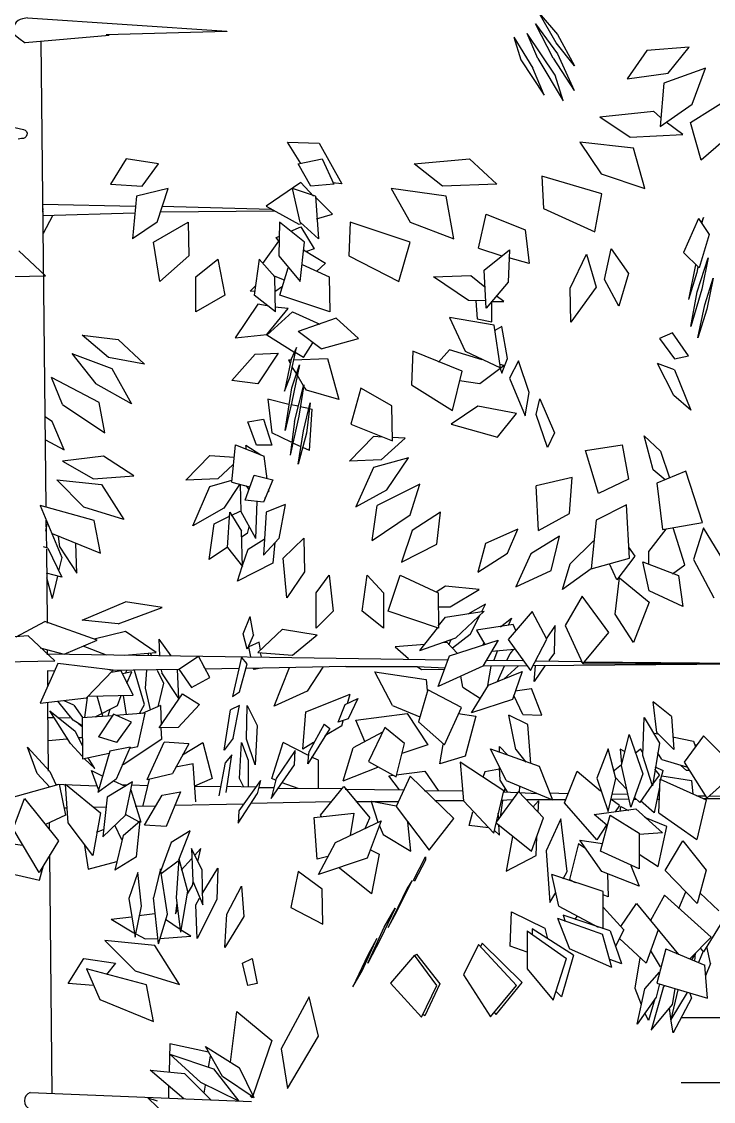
# Model space of a CAD drawing. Header units: inches. Extents: x -1482 to -895, y -39 to 122.
# Drawn here: x -1405.569 to -1404.717, y 70.381 to 71.71 of the extents above; entities that cross this region are included whole.
import ezdxf

# ---------------------------------------------------------------- set-up
doc = ezdxf.new("R2010")
doc.units = ezdxf.units.IN
doc.header["$MEASUREMENT"] = 0
doc.layers.add('A-Elevation 1', color=132, linetype='Continuous')

# ---------------------------------------------------------------- blocks, each defined once
blk = doc.blocks.new('ET3')
at = {"layer": 'A-Elevation 1', "color": 92}
for p, q in [((1.251, 9.223), (1.2093, 9.296)), ((1.2093, 9.296), (1.2541, 9.2438)), ((1.2433, 9.1859), (1.2, 9.2693)), ((1.2, 9.2693), (1.2541, 9.1963)), ((1.1475, 9.2369), (1.1938, 9.1616)), ((1.1475, 9.2369), (1.1645, 9.1813)), ((1.2479, 9.1442), (1.1799, 9.2462)), ((1.2062, 9.1847), (1.1799, 9.2462)), ((1.2541, 9.2438), (1.2958, 9.1674)), ((1.2958, 9.1674), (1.251, 9.223)), ((1.5755, 9.2126), (1.4719, 9.2044)), ((1.5245, 9.1488), (1.5755, 9.2126)), ((1.1645, 9.1813), (1.2216, 9.0955)), ((1.2062, 9.1847), (1.268, 9.0816)), ((1.2433, 9.1859), (1.2943, 9.1071)), ((1.2541, 9.1963), (1.2943, 9.1071)), ((1.4719, 9.2044), (1.4241, 9.1349)), ((1.2216, 9.0955), (1.1938, 9.1616)), ((1.6156, 9.1616), (1.5137, 9.1245)), ((1.5832, 9.0735), (1.6156, 9.1616)), ((1.268, 9.0816), (1.2479, 9.1442)), ((1.4241, 9.1349), (1.5245, 9.1488)), ((1.5137, 9.1245), (1.5044, 9.019)), ((1.5786, 9.0283), (1.6883, 9.0967)), ((1.3576, 9.0422), (1.4889, 9.0561)), ((1.5059, 9.0411), (1.4889, 9.0561)), ((1.5044, 9.019), (1.5832, 9.0735)), ((1.3576, 9.0422), (1.4318, 8.9924)), ((1.56, 8.9993), (1.5198, 9.0295)), ((1.6048, 8.9368), (1.5786, 9.0283)), ((1.4318, 8.9924), (1.56, 8.9993)), ((1.696, 9.0156), (1.6048, 8.9368)), ((0.5943, 8.9808), (0.6716, 8.9785)), ((0.6268, 8.9287), (0.5943, 8.9808)), ((0.6716, 8.9785), (0.7272, 8.8788)), ((1.3082, 8.9808), (1.3607, 8.9032)), ((1.4395, 8.9657), (1.3082, 8.9808)), ((1.4673, 8.8672), (1.4395, 8.9657)), ((0.2003, 8.9402), (0.1617, 8.8777)), ((0.2791, 8.9275), (0.2003, 8.9402)), ((0.239, 8.873), (0.2791, 8.9275)), ((0.6206, 8.9275), (0.6793, 8.9402)), ((0.6515, 8.873), (0.6206, 8.9275)), ((0.6793, 8.9402), (0.7071, 8.8777)), ((0.9034, 8.9275), (1.0393, 8.9402)), ((0.9729, 8.873), (0.9034, 8.9275)), ((1.0393, 8.9402), (1.1058, 8.8777)), ((1.2155, 8.8974), (1.2201, 8.8186)), ((1.3622, 8.8545), (1.2155, 8.8974)), ((1.3607, 8.9032), (1.4673, 8.8672)), ((0.1617, 8.8777), (0.239, 8.873)), ((0.3023, 8.8672), (0.2251, 8.8487)), ((0.2761, 8.785), (0.3023, 8.8672)), ((0.6268, 8.8823), (0.5418, 8.8244)), ((0.6252, 8.785), (0.6067, 8.8672)), ((0.6623, 8.8487), (0.6067, 8.8672)), ((0.6577, 8.8487), (0.6268, 8.8823)), ((0.7071, 8.8777), (0.6515, 8.873)), ((0.7272, 8.8788), (0.704, 8.8811)), ((0.8477, 8.8672), (0.8941, 8.785)), ((0.9822, 8.8487), (0.8477, 8.8672)), ((1.1058, 8.8777), (0.9729, 8.873)), ((0.2251, 8.8487), (0.2158, 8.7444)), ((0.6623, 8.8487), (0.6701, 8.7444)), ((0.704, 8.8047), (0.6623, 8.8464)), ((1.0007, 8.7444), (0.9822, 8.8487)), ((1.3453, 8.7618), (1.3622, 8.8545)), ((0.5418, 8.8244), (0.6222, 8.7803)), ((1.2201, 8.8186), (1.3453, 8.7618)), ((0.2761, 8.785), (0.2158, 8.7444)), ((0.2668, 8.7363), (0.3518, 8.785)), ((0.3518, 8.785), (0.3533, 8.7027)), ((0.5743, 8.785), (0.5727, 8.7027)), ((0.6361, 8.7363), (0.5743, 8.785)), ((0.6701, 8.7444), (0.6252, 8.785)), ((0.6654, 8.7931), (0.704, 8.8047)), ((0.7473, 8.785), (0.7442, 8.7027)), ((0.8941, 8.7363), (0.7473, 8.785)), ((0.8941, 8.785), (1.0007, 8.7444)), ((1.061, 8.7212), (1.0795, 8.8047)), ((1.0795, 8.8047), (1.1753, 8.7664)), ((1.5986, 8.7942), (1.5616, 8.7108)), ((1.5986, 8.7942), (1.6249, 8.7548)), ((1.611, 8.7965), (1.6048, 8.7838)), ((1.6064, 8.7815), (1.611, 8.7965)), ((0.6021, 8.7629), (0.6268, 8.7734)), ((0.6222, 8.7803), (0.6283, 8.7815)), ((0.6268, 8.7734), (0.6592, 8.7201)), ((1.1753, 8.7664), (1.1846, 8.6841)), ((0.2822, 8.6401), (0.2668, 8.7363)), ((0.5341, 8.6841), (0.5727, 8.7386)), ((0.5665, 8.7479), (0.5727, 8.7502)), ((0.5727, 8.7386), (0.5665, 8.7479)), ((0.6252, 8.6401), (0.6361, 8.7363)), ((0.8663, 8.6401), (0.8941, 8.7363)), ((1.6249, 8.7548), (1.6002, 8.6737)), ((0.633, 8.7177), (0.687, 8.6853)), ((0.6592, 8.7201), (0.6407, 8.7131)), ((1.061, 8.7212), (1.1181, 8.7027)), ((1.0749, 8.6679), (1.1367, 8.7177)), ((1.1367, 8.7177), (1.1336, 8.6389)), ((1.285, 8.6239), (1.3252, 8.7073)), ((1.3252, 8.7073), (1.3483, 8.6262)), ((1.3684, 8.6447), (1.3854, 8.7201)), ((1.3854, 8.7201), (1.4271, 8.6598)), ((1.5616, 8.7108), (1.6002, 8.6737)), ((0.3533, 8.7027), (0.2822, 8.6401)), ((0.3703, 8.6517), (0.4244, 8.6946)), ((0.4244, 8.6946), (0.4414, 8.6065)), ((0.5248, 8.6946), (0.5125, 8.6065)), ((0.5634, 8.6517), (0.5248, 8.6946)), ((0.5727, 8.7027), (0.6252, 8.6401)), ((0.6299, 8.6818), (0.6963, 8.6517)), ((0.687, 8.6853), (0.6654, 8.6644)), ((0.7442, 8.7027), (0.8663, 8.6401)), ((1.1846, 8.6841), (1.1351, 8.698)), ((1.5909, 8.6807), (1.5739, 8.5961)), ((1.5956, 8.6146), (1.6218, 8.698)), ((1.6218, 8.698), (1.6064, 8.6216)), ((0.5866, 8.6436), (0.5604, 8.654)), ((0.5758, 8.6065), (0.5959, 8.6737)), ((0.9513, 8.6517), (1.0424, 8.6552)), ((1.0424, 8.6552), (1.0764, 8.6274)), ((1.0795, 8.5752), (1.0749, 8.6679)), ((1.4271, 8.6598), (1.404, 8.5798)), ((1.594, 8.6621), (1.5739, 8.5961)), ((1.5971, 8.676), (1.594, 8.6621)), ((0.3703, 8.5659), (0.3703, 8.6517)), ((0.5032, 8.6169), (0.5155, 8.6285)), ((0.565, 8.5659), (0.5634, 8.6517)), ((0.5634, 8.6158), (0.582, 8.6285)), ((0.6963, 8.6517), (0.6979, 8.5659)), ((1.0362, 8.5938), (0.9513, 8.6517)), ((1.1336, 8.6389), (1.0795, 8.5752)), ((1.404, 8.5798), (1.3684, 8.6447)), ((1.6141, 8.5833), (1.6342, 8.6482)), ((1.6342, 8.6482), (1.6187, 8.5729)), ((0.4414, 8.6065), (0.3703, 8.5659)), ((0.5125, 8.6158), (0.5032, 8.6169)), ((0.565, 8.5659), (0.5125, 8.6065)), ((0.6979, 8.5659), (0.5758, 8.6065)), ((1.1228, 8.5914), (1.1042, 8.6053)), ((1.2865, 8.5404), (1.285, 8.6239)), ((1.3483, 8.6262), (1.2865, 8.5404)), ((1.6064, 8.6216), (1.5801, 8.53)), ((1.5801, 8.53), (1.5956, 8.6146)), ((0.5217, 8.5845), (0.4661, 8.5022)), ((0.5449, 8.581), (0.5217, 8.5845)), ((0.5434, 8.5103), (0.5959, 8.5741)), ((0.5959, 8.5741), (0.5634, 8.5775)), ((1.078, 8.5926), (1.0362, 8.5938)), ((1.0548, 8.5926), (1.0579, 8.5486)), ((1.0919, 8.5914), (1.1228, 8.5914)), ((1.0934, 8.5416), (1.0934, 8.5914)), ((1.5971, 8.5022), (1.6141, 8.5833)), ((0.5434, 8.5092), (0.6067, 8.5659)), ((0.6067, 8.5659), (0.6731, 8.5358)), ((0.7133, 8.5509), (0.6206, 8.5184)), ((0.7674, 8.501), (0.7133, 8.5509)), ((0.9899, 8.552), (1.0285, 8.4698)), ((1.0996, 8.5335), (0.9899, 8.552)), ((1.0579, 8.5486), (1.0934, 8.5416)), ((1.6187, 8.5729), (1.5971, 8.5022)), ((1.115, 8.4292), (1.0996, 8.5335)), ((1.1181, 8.53), (1.1011, 8.5207)), ((1.132, 8.4524), (1.1181, 8.53)), ((0.1571, 8.4547), (0.0922, 8.5092)), ((0.0922, 8.5092), (0.1803, 8.4987)), ((0.1803, 8.4987), (0.2452, 8.4385)), ((0.4661, 8.5022), (0.5434, 8.5103)), ((0.6098, 8.4674), (0.5434, 8.5092)), ((0.6762, 8.4756), (0.6206, 8.5184)), ((0.6762, 8.4756), (0.7674, 8.501)), ((1.5353, 8.515), (1.5029, 8.501)), ((1.5029, 8.501), (1.5399, 8.4512)), ((1.5739, 8.4582), (1.5353, 8.515)), ((0.6005, 8.4072), (0.616, 8.479)), ((0.616, 8.479), (0.6036, 8.4501)), ((0.633, 8.4547), (0.6561, 8.4906)), ((0.9003, 8.4698), (0.8972, 8.3875)), ((1.0208, 8.4211), (0.9003, 8.4698)), ((0.9636, 8.4431), (0.9899, 8.4732)), ((1.0702, 8.4489), (0.9899, 8.4732)), ((1.0285, 8.4698), (1.115, 8.4292)), ((0.0675, 8.464), (0.1262, 8.3898)), ((0.0675, 8.464), (0.1648, 8.428)), ((0.2452, 8.4385), (0.1571, 8.4547)), ((0.4584, 8.3979), (0.5155, 8.4628)), ((0.5155, 8.4628), (0.5712, 8.4651)), ((0.5712, 8.4651), (0.5217, 8.3898)), ((0.6036, 8.4501), (0.5866, 8.3724)), ((0.5974, 8.4489), (0.6021, 8.4489)), ((0.6005, 8.4408), (0.5974, 8.4489)), ((0.6082, 8.4489), (0.6917, 8.4524)), ((0.633, 8.4547), (0.6129, 8.4663)), ((0.6917, 8.4524), (0.7195, 8.3516)), ((1.1181, 8.4165), (1.132, 8.4524)), ((1.1583, 8.4466), (1.1367, 8.4037)), ((1.1846, 8.3689), (1.1583, 8.4466)), ((1.5399, 8.4512), (1.5739, 8.4582)), ((0.1648, 8.428), (0.2127, 8.3411)), ((0.6052, 8.3805), (0.6237, 8.4362)), ((0.6237, 8.4362), (0.6052, 8.3458)), ((0.616, 8.4153), (0.6052, 8.4327)), ((0.9976, 8.3249), (1.0208, 8.4211)), ((1.064, 8.391), (1.1228, 8.435)), ((1.1228, 8.435), (1.1135, 8.4373)), ((1.1135, 8.428), (1.1181, 8.4165)), ((1.5399, 8.4246), (1.4982, 8.4396)), ((1.5384, 8.362), (1.4982, 8.4396)), ((1.5399, 8.4246), (1.5801, 8.3261)), ((0.1339, 8.3446), (0.018, 8.406)), ((0.2127, 8.3411), (0.1262, 8.3898)), ((0.5217, 8.3898), (0.4584, 8.3979)), ((0.5866, 8.3724), (0.6005, 8.4072)), ((0.633, 8.3852), (0.6175, 8.4118)), ((1.0146, 8.3979), (1.064, 8.391)), ((1.1367, 8.4037), (1.1753, 8.3122)), ((0.5882, 8.2762), (0.6052, 8.3805)), ((0.6113, 8.2983), (0.6345, 8.3875)), ((0.6345, 8.3875), (0.6222, 8.311)), ((0.6407, 8.3747), (0.633, 8.3852)), ((0.7195, 8.3516), (0.6407, 8.3747)), ((0.7736, 8.3794), (0.7489, 8.2913)), ((0.8493, 8.3365), (0.7736, 8.3794)), ((0.8972, 8.3875), (0.9976, 8.3249)), ((1.1753, 8.3122), (1.1846, 8.3689)), ((0.0443, 8.34), (0.1478, 8.2704)), ((0.1478, 8.2704), (0.1339, 8.3446)), ((0.5974, 8.34), (0.5464, 8.3527)), ((0.5464, 8.3527), (0.5557, 8.2704)), ((0.6052, 8.3458), (0.5882, 8.2762)), ((0.6206, 8.3353), (0.6036, 8.3388)), ((0.633, 8.2751), (0.65, 8.3435)), ((0.65, 8.3435), (0.6407, 8.2693)), ((0.8508, 8.2507), (0.8493, 8.3365)), ((1.2016, 8.3156), (1.2108, 8.3539)), ((1.2108, 8.3539), (1.2464, 8.2704)), ((1.5801, 8.3261), (1.5384, 8.362)), ((0.6222, 8.311), (0.6005, 8.216)), ((0.6453, 8.3295), (0.6252, 8.3342)), ((0.6469, 8.3295), (0.6546, 8.3284)), ((0.6484, 8.2276), (0.6546, 8.3284)), ((1.0594, 8.3353), (0.9945, 8.2913)), ((1.1537, 8.318), (1.0594, 8.3353)), ((1.1073, 8.26), (1.1537, 8.318)), ((1.2294, 8.2345), (1.2016, 8.3156)), ((0.497, 8.2971), (0.5356, 8.3041)), ((0.5186, 8.2403), (0.497, 8.2971)), ((0.5356, 8.3041), (0.5557, 8.2403)), ((0.6113, 8.2983), (0.6005, 8.216)), ((0.7489, 8.2913), (0.8508, 8.2507)), ((0.9945, 8.2913), (1.1073, 8.26)), ((0.6036, 8.2473), (0.5557, 8.2704)), ((0.6206, 8.194), (0.633, 8.2751)), ((0.6407, 8.2693), (0.6206, 8.194)), ((0.7458, 8.2009), (0.8045, 8.2612)), ((0.8261, 8.26), (0.8045, 8.2612)), ((0.8817, 8.2577), (0.823, 8.2044)), ((0.8817, 8.2577), (0.8493, 8.2589)), ((1.2464, 8.2704), (1.2294, 8.2345)), ((1.5059, 8.2253), (1.4658, 8.2635)), ((1.4874, 8.1801), (1.4658, 8.2635)), ((0.4584, 8.1499), (0.4676, 8.2415)), ((0.4676, 8.2415), (0.5372, 8.2137)), ((0.5294, 8.216), (0.4924, 8.2392)), ((0.4939, 8.2299), (0.4924, 8.2392)), ((0.5557, 8.2403), (0.5186, 8.2403)), ((0.6067, 8.2461), (0.6268, 8.2368)), ((0.6484, 8.2276), (0.6314, 8.2345)), ((1.3221, 8.2276), (1.4117, 8.2415)), ((1.4117, 8.2415), (1.4271, 8.1569)), ((0.1447, 8.2137), (0.0443, 8.2009)), ((0.2189, 8.165), (0.1447, 8.2137)), ((0.3456, 8.1546), (0.4043, 8.2148)), ((0.4043, 8.2148), (0.4646, 8.2113)), ((0.5449, 8.158), (0.5372, 8.2137)), ((0.823, 8.2044), (0.7458, 8.2009)), ((0.8895, 8.209), (0.8045, 8.1859)), ((0.8369, 8.1314), (0.8895, 8.209)), ((1.3545, 8.1221), (1.3221, 8.2276)), ((1.5059, 8.2253), (1.5276, 8.1604)), ((0.0443, 8.2009), (0.12, 8.158)), ((0.4615, 8.1928), (0.4244, 8.158)), ((0.8045, 8.1859), (0.7612, 8.0897)), ((1.5168, 8.1557), (1.4874, 8.1801)), ((0.0304, 8.1557), (0.1401, 8.1441)), ((0.0304, 8.1557), (0.0968, 8.0885)), ((0.12, 8.158), (0.2189, 8.165)), ((0.4244, 8.158), (0.3456, 8.1546)), ((0.4043, 8.1395), (0.4584, 8.1546)), ((0.4908, 8.1059), (0.5125, 8.1673)), ((0.5125, 8.1673), (0.5588, 8.1557)), ((0.5588, 8.1557), (0.5356, 8.1013)), ((1.2896, 8.1615), (1.2016, 8.1407)), ((1.2834, 8.0734), (1.2896, 8.1615)), ((1.4271, 8.1569), (1.3545, 8.1221)), ((1.5677, 8.1766), (1.4967, 8.1476)), ((1.6079, 8.0514), (1.5677, 8.1766)), ((0.1401, 8.1441), (0.1942, 8.0584)), ((0.3626, 8.0433), (0.4043, 8.1395)), ((0.4769, 8.1441), (0.4383, 8.0862)), ((0.4584, 8.1499), (0.5016, 8.1383)), ((0.4785, 8.1441), (0.48, 8.0792)), ((0.5001, 8.1325), (0.4939, 8.1407)), ((0.5464, 8.1279), (0.5495, 8.1279)), ((0.5495, 8.1279), (0.548, 8.1314)), ((0.7612, 8.0897), (0.8369, 8.1314)), ((0.9173, 8.1453), (0.8137, 8.0931)), ((0.8941, 8.07), (0.9173, 8.1453)), ((1.2077, 8.0317), (1.2016, 8.1407)), ((1.4967, 8.1476), (1.5106, 8.034)), ((0.5356, 8.1013), (0.4908, 8.1059)), ((0.5171, 8.012), (0.5202, 8.1024)), ((0.5387, 8.1117), (0.5387, 8.1105)), ((0.5403, 8.1105), (0.5387, 8.1117)), ((0.5387, 8.1105), (0.5403, 8.1105)), ((0.1215, 8.0561), (-0.0098, 8.0931)), ((0.1942, 8.0584), (0.0968, 8.0885)), ((0.4383, 8.0862), (0.3626, 8.0433)), ((0.4476, 7.99), (0.4537, 8.0769)), ((0.4537, 8.0769), (0.4816, 8.0306)), ((0.4568, 8.0688), (0.4785, 8.0792)), ((0.5171, 8.012), (0.48, 8.0792)), ((0.5418, 8.0769), (0.5356, 7.9715)), ((0.5882, 8.0955), (0.5418, 8.0769)), ((0.5882, 8.0955), (0.5727, 8.012)), ((0.8014, 8.0074), (0.8137, 8.0931)), ((0.9683, 8.0769), (0.8987, 8.0317)), ((0.959, 7.9981), (0.9683, 8.0769)), ((1.2077, 8.0317), (1.2834, 8.0734)), ((1.4225, 8.0943), (1.3483, 8.0572)), ((1.4302, 7.9645), (1.4225, 8.0943)), ((0.137, 7.9761), (0.1215, 8.0561)), ((0.4028, 7.961), (0.4151, 8.048)), ((0.4151, 8.048), (0.4522, 8.0665)), ((0.8014, 8.0074), (0.8941, 8.07)), ((1.3483, 8.0572), (1.336, 7.9379)), ((1.5106, 8.034), (1.6079, 8.0514)), ((0.0196, 8.0248), (0.137, 7.9761)), ((0.4846, 7.9437), (0.4816, 8.0306)), ((0.4955, 8.0248), (0.4816, 8.0155)), ((0.5001, 8.041), (0.4955, 8.0248)), ((0.8987, 8.0317), (0.8725, 7.9541)), ((1.1568, 8.0352), (1.078, 8.0004)), ((1.132, 7.9761), (1.1568, 8.0352)), ((1.5183, 8.0352), (1.4766, 7.9807)), ((1.5647, 7.9483), (1.5368, 8.0387)), ((1.611, 8.0387), (1.5863, 7.961)), ((1.6666, 7.946), (1.611, 8.0387)), ((0.4985, 7.9865), (0.5372, 8.0109)), ((0.5356, 7.9715), (0.5727, 8.012)), ((0.5634, 8.0028), (0.5588, 7.9518)), ((0.5835, 7.9645), (0.6345, 8.0132)), ((0.6345, 8.0132), (0.6361, 7.9309)), ((0.8725, 7.9541), (0.959, 7.9981)), ((1.078, 8.0004), (1.0594, 7.9298)), ((1.2587, 8.0178), (1.1892, 7.9749)), ((1.2386, 7.9344), (1.2587, 8.0178)), ((1.285, 7.9506), (1.3422, 8.0062)), ((0.4476, 7.9912), (0.4028, 7.961)), ((0.4476, 7.99), (0.4846, 7.9437)), ((0.4831, 7.9437), (0.4985, 7.9865)), ((1.0594, 7.9298), (1.132, 7.9761)), ((1.1892, 7.9749), (1.1521, 7.8938)), ((1.4426, 7.9692), (1.3993, 7.9112)), ((1.4271, 7.9912), (1.4426, 7.9692)), ((1.4766, 7.9807), (1.4766, 7.9495)), ((0.5588, 7.9518), (0.4723, 7.9077)), ((0.4723, 7.9077), (0.4831, 7.9437)), ((0.5928, 7.8672), (0.5835, 7.9645)), ((1.2665, 7.888), (1.285, 7.9506)), ((1.336, 7.9379), (1.4302, 7.9645)), ((1.3993, 7.9112), (1.3808, 7.9506)), ((1.4781, 7.8846), (1.4627, 7.9552)), ((1.4627, 7.9552), (1.5492, 7.9216)), ((1.5353, 7.9263), (1.5647, 7.9483)), ((1.5863, 7.961), (1.6357, 7.8672)), ((0.6361, 7.9309), (0.5928, 7.8672)), ((0.6639, 7.8799), (0.6963, 7.9228)), ((0.6963, 7.9228), (0.7056, 7.8347)), ((0.7767, 7.8347), (0.789, 7.9228)), ((0.789, 7.9228), (0.8292, 7.8799)), ((0.84, 7.8347), (0.8694, 7.9228)), ((0.8694, 7.9228), (0.9621, 7.8799)), ((1.1521, 7.8938), (1.2386, 7.9344)), ((1.336, 7.9379), (1.2665, 7.888)), ((1.3947, 7.8278), (1.4055, 7.9158)), ((1.4055, 7.9158), (1.4781, 7.8567)), ((1.5492, 7.9216), (1.56, 7.8463)), ((0.9806, 7.8961), (0.9574, 7.8811)), ((1.0625, 7.888), (0.9806, 7.8961)), ((0.9914, 7.8452), (1.0625, 7.888)), ((0.6639, 7.793), (0.6639, 7.8799)), ((0.8292, 7.8799), (0.8292, 7.793)), ((0.9621, 7.8799), (0.9636, 7.793)), ((1.3144, 7.8718), (1.2726, 7.8)), ((1.3792, 7.7826), (1.3144, 7.8718)), ((1.56, 7.8463), (1.4781, 7.8846)), ((0.0922, 7.8127), (0.1988, 7.8579)), ((0.1803, 7.8034), (0.2884, 7.844)), ((0.2884, 7.844), (0.1988, 7.8579)), ((0.9621, 7.8452), (0.9914, 7.8452)), ((1.078, 7.8521), (1.0347, 7.8278)), ((1.0687, 7.8336), (1.078, 7.8521)), ((1.4781, 7.8567), (1.4395, 7.7583)), ((0.1293, 7.764), (0.001, 7.8092)), ((0.1803, 7.8034), (0.0922, 7.8127)), ((0.4862, 7.7791), (0.5032, 7.822)), ((0.5109, 7.7768), (0.5032, 7.822)), ((0.7056, 7.8347), (0.6639, 7.793)), ((0.8292, 7.793), (0.7767, 7.8347)), ((0.9636, 7.793), (0.84, 7.8347)), ((0.9621, 7.7977), (0.9806, 7.8197)), ((0.9806, 7.8197), (1.0749, 7.8347)), ((1.0749, 7.8347), (1.0053, 7.7698)), ((1.0409, 7.778), (1.064, 7.8243)), ((1.115, 7.7965), (1.1413, 7.8174)), ((1.1923, 7.8336), (1.1336, 7.7652)), ((1.1413, 7.8174), (1.1336, 7.8)), ((1.2278, 7.7664), (1.1923, 7.8336)), ((1.4395, 7.7583), (1.3947, 7.8278)), ((0.1988, 7.7849), (0.1215, 7.7664)), ((0.273, 7.7339), (0.1988, 7.7849)), ((0.582, 7.7907), (0.5217, 7.7339)), ((0.582, 7.7907), (0.667, 7.7768)), ((0.9173, 7.7386), (0.9605, 7.793)), ((1.1459, 7.8023), (1.0563, 7.7884)), ((1.0563, 7.7884), (1.0764, 7.7536)), ((1.1521, 7.7872), (1.1459, 7.8023)), ((1.2479, 7.8), (1.2263, 7.7675)), ((1.2464, 7.7328), (1.2479, 7.8)), ((1.2726, 7.8), (1.3159, 7.7061)), ((1.3159, 7.7061), (1.3792, 7.7826)), ((-0.0391, 7.7745), (-0.1674, 7.7652)), ((0.0489, 7.7293), (0.1293, 7.764)), ((0.2822, 7.7258), (0.2807, 7.7664)), ((0.31, 7.7258), (0.2807, 7.7664)), ((0.4955, 7.742), (0.4862, 7.7791)), ((0.5109, 7.7768), (0.4955, 7.742)), ((0.5248, 7.7594), (0.5001, 7.7478)), ((0.5279, 7.7397), (0.5248, 7.7594)), ((0.6067, 7.727), (0.667, 7.7768)), ((0.9173, 7.7386), (1.0053, 7.7698)), ((0.9729, 7.7583), (0.9837, 7.7594)), ((0.9837, 7.7594), (1.01, 7.7316)), ((0.9883, 7.7525), (0.9945, 7.7652)), ((0.9899, 7.7258), (1.1089, 7.764)), ((1.0409, 7.778), (0.9976, 7.7443)), ((1.1089, 7.764), (1.0718, 7.7003)), ((1.1336, 7.7652), (1.1877, 7.6899)), ((1.1877, 7.6899), (1.2278, 7.7664)), ((0.4816, 7.7223), (0.4599, 7.6261)), ((0.4769, 7.6377), (0.4955, 7.7061)), ((0.103, 7.6227), (0.1679, 7.691)), ((0.2173, 7.6296), (0.188, 7.6887)), ((0.2452, 7.6064), (0.2204, 7.6899)), ((0.3286, 7.6215), (0.2869, 7.6841)), ((0.3286, 7.6215), (0.3255, 7.6922)), ((0.5619, 7.603), (0.599, 7.6968)), ((0.6809, 7.698), (0.6422, 7.6389)), ((0.8508, 7.6041), (0.8076, 7.6864)), ((1.1676, 7.6876), (1.1444, 7.6192)), ((0.2915, 7.6586), (0.2776, 7.6007)), ((0.9327, 7.6679), (0.9358, 7.6412)), ((1.044, 7.5867), (1.0857, 7.654)), ((0.1076, 7.6273), (0.2173, 7.6296)), ((0.1432, 7.5786), (0.1293, 7.6273)), ((0.1787, 7.6041), (0.188, 7.6285)), ((0.1926, 7.6285), (0.2003, 7.5821)), ((0.2467, 7.647), (0.2591, 7.5937)), ((0.2807, 7.5497), (0.3379, 7.6331)), ((0.3379, 7.6331), (0.3796, 7.6064)), ((0.4599, 7.6261), (0.4769, 7.6377)), ((0.6422, 7.6389), (0.5619, 7.603)), ((0.6391, 7.5891), (0.7473, 7.6319)), ((0.7411, 7.6088), (0.7473, 7.6319)), ((0.9374, 7.6424), (0.9142, 7.5647)), ((1.0192, 7.5995), (0.9374, 7.6424)), ((1.0223, 7.6493), (1.0656, 7.6215)), ((1.1691, 7.5821), (1.1475, 7.6285)), ((1.1506, 7.6401), (1.1907, 7.6458)), ((1.2155, 7.581), (1.1907, 7.6458)), ((-0.0098, 7.6099), (0.103, 7.6227)), ((0.0721, 7.6053), (0.0937, 7.5752)), ((0.1046, 7.6238), (0.0984, 7.5752)), ((0.103, 7.6227), (0.1046, 7.6238)), ((0.1246, 7.5763), (0.1787, 7.6041)), ((0.2328, 7.5844), (0.2452, 7.6064)), ((0.2838, 7.6041), (0.239, 7.5844)), ((0.2838, 7.6041), (0.2853, 7.5566)), ((0.3796, 7.6064), (0.327, 7.5508)), ((0.4769, 7.6041), (0.4553, 7.5937)), ((0.4615, 7.5242), (0.4769, 7.6041)), ((0.4939, 7.5219), (0.4955, 7.6041)), ((0.4955, 7.6041), (0.5202, 7.5555)), ((0.7179, 7.5636), (0.7349, 7.6064)), ((0.7349, 7.6064), (0.7658, 7.6215)), ((0.7658, 7.6215), (0.7427, 7.5717)), ((0.8508, 7.6041), (0.9173, 7.5763)), ((0.9775, 7.5079), (1.0192, 7.5995)), ((1.1444, 7.6192), (1.044, 7.5867)), ((1.4967, 7.5381), (1.4874, 7.6134)), ((1.5322, 7.5775), (1.4874, 7.6134)), ((0.0922, 7.5752), (0.1664, 7.5798)), ((0.0922, 7.5752), (0.0937, 7.4743)), ((0.1694, 7.5833), (0.1324, 7.5276)), ((0.1602, 7.5949), (0.1555, 7.5786)), ((0.2127, 7.5636), (0.1694, 7.5833)), ((0.2467, 7.5856), (0.1741, 7.5798)), ((0.2282, 7.5045), (0.2467, 7.5856)), ((0.4398, 7.4952), (0.4553, 7.5937)), ((0.6314, 7.4975), (0.6391, 7.5891)), ((0.7427, 7.5717), (0.7179, 7.5636)), ((0.7612, 7.5682), (0.8864, 7.5844)), ((0.8864, 7.5844), (0.9374, 7.5079)), ((1.0115, 7.5844), (1.0548, 7.5786)), ((1.0548, 7.5786), (1.0285, 7.4801)), ((1.1815, 7.5578), (1.1351, 7.581)), ((1.1521, 7.4964), (1.1351, 7.581)), ((1.1691, 7.5821), (1.2155, 7.581)), ((1.4627, 7.4825), (1.4658, 7.5752)), ((1.4658, 7.5752), (1.5029, 7.5126)), ((1.5322, 7.5775), (1.5384, 7.4964)), ((0.0922, 7.5543), (0.0706, 7.5682)), ((0.0922, 7.552), (0.0845, 7.5589)), ((0.1772, 7.5137), (0.2127, 7.5636)), ((0.327, 7.5508), (0.2807, 7.5497)), ((0.2869, 7.5219), (0.2853, 7.5497)), ((0.5202, 7.5555), (0.5155, 7.4593)), ((0.6979, 7.5485), (0.6438, 7.4616)), ((0.684, 7.5589), (0.6469, 7.4917)), ((0.684, 7.5589), (0.6979, 7.5485)), ((0.7272, 7.5543), (0.6855, 7.53)), ((0.7272, 7.5543), (0.7303, 7.567)), ((0.7828, 7.5161), (0.7612, 7.5682)), ((0.8323, 7.5508), (0.7921, 7.4674)), ((0.8802, 7.5114), (0.8323, 7.5508)), ((0.9142, 7.5647), (0.9775, 7.5079)), ((1.1892, 7.4628), (1.1815, 7.5578)), ((0.0752, 7.5416), (0.0922, 7.5068)), ((0.0829, 7.5265), (0.0922, 7.5265)), ((0.1772, 7.5137), (0.1324, 7.5276)), ((0.2869, 7.5219), (0.1926, 7.4593)), ((0.4615, 7.5242), (0.4398, 7.4952)), ((0.5155, 7.4593), (0.4939, 7.5219)), ((0.8261, 7.5392), (0.755, 7.501)), ((0.8246, 7.5369), (0.8261, 7.5392)), ((1.4101, 7.4581), (1.4287, 7.5334)), ((1.4287, 7.5334), (1.4627, 7.4373)), ((1.4982, 7.5346), (1.4874, 7.5369)), ((1.4967, 7.5381), (1.5384, 7.4964)), ((1.5353, 7.5276), (1.5863, 7.5172)), ((1.611, 7.53), (1.5631, 7.4662)), ((1.6944, 7.4454), (1.611, 7.53)), ((0.0922, 7.4801), (0.0644, 7.5114)), ((0.1602, 7.4929), (0.1308, 7.3921)), ((0.2096, 7.5022), (0.1602, 7.4929)), ((0.2096, 7.5022), (0.1756, 7.4245)), ((0.2081, 7.4998), (0.2282, 7.5045)), ((0.2513, 7.4234), (0.2931, 7.5149)), ((0.3533, 7.5103), (0.2931, 7.5149)), ((0.3533, 7.5103), (0.3131, 7.4384)), ((0.3379, 7.4836), (0.3873, 7.5137)), ((0.3873, 7.5137), (0.4105, 7.4257)), ((0.4769, 7.4257), (0.4816, 7.5137)), ((0.4816, 7.5137), (0.4985, 7.4709)), ((0.5557, 7.4257), (0.5835, 7.5137)), ((0.6129, 7.494), (0.5665, 7.4257)), ((0.6453, 7.4825), (0.5835, 7.5137)), ((0.6113, 7.4593), (0.6129, 7.494)), ((0.6577, 7.5137), (0.6314, 7.4975)), ((0.7303, 7.4199), (0.755, 7.501)), ((0.8601, 7.4303), (0.8802, 7.5114)), ((0.9374, 7.5079), (0.874, 7.4871)), ((0.9667, 7.4616), (0.9744, 7.5091)), ((1.0903, 7.4987), (1.2093, 7.4558)), ((1.1289, 7.421), (1.0903, 7.4987)), ((1.1119, 7.5045), (1.132, 7.4836)), ((1.1119, 7.4906), (1.1119, 7.5045)), ((1.1521, 7.4964), (1.1768, 7.4662)), ((1.3777, 7.4987), (1.3499, 7.4268)), ((1.3962, 7.4257), (1.3777, 7.4987)), ((1.4071, 7.4975), (1.4101, 7.4616)), ((1.4179, 7.4917), (1.4071, 7.4975)), ((1.4441, 7.4882), (1.4565, 7.4987)), ((1.4627, 7.4894), (1.4565, 7.4987)), ((1.5029, 7.5126), (1.4859, 7.4083)), ((1.5863, 7.5172), (1.5909, 7.5033)), ((1.5894, 7.5079), (1.594, 7.5079)), ((0.0937, 7.4743), (0.1586, 7.4882)), ((0.0984, 7.4743), (0.1231, 7.45)), ((0.1231, 7.45), (0.1076, 7.4767)), ((0.4584, 7.4836), (0.4429, 7.4651)), ((0.4445, 7.3921), (0.4584, 7.4836)), ((0.4985, 7.4709), (0.4985, 7.4048)), ((0.6438, 7.4616), (0.6469, 7.4917)), ((0.6701, 7.4709), (0.6531, 7.4778)), ((0.6701, 7.4013), (0.6701, 7.4709)), ((0.7921, 7.4674), (0.8601, 7.4303)), ((1.0285, 7.4801), (0.9667, 7.4616)), ((1.0161, 7.4662), (1.0239, 7.3712)), ((1.1228, 7.3955), (1.0161, 7.4662)), ((1.4859, 7.4083), (1.4627, 7.4825)), ((1.509, 7.472), (1.4982, 7.4894)), ((1.509, 7.472), (1.5693, 7.4546)), ((1.5631, 7.4662), (1.6187, 7.3782)), ((0.1324, 7.399), (0.1154, 7.4454)), ((0.1154, 7.4454), (0.1416, 7.4326)), ((0.1926, 7.4593), (0.1911, 7.4616)), ((0.3641, 7.4616), (0.3209, 7.4535)), ((0.3703, 7.3689), (0.3641, 7.4616)), ((0.4275, 7.384), (0.4429, 7.4651)), ((0.5542, 7.377), (0.6113, 7.4593)), ((0.7303, 7.4199), (0.8153, 7.4535)), ((0.8601, 7.4349), (0.9296, 7.4442)), ((0.9296, 7.4442), (0.9621, 7.3967)), ((1.0764, 7.4419), (1.0718, 7.428)), ((1.1119, 7.4488), (1.0764, 7.4419)), ((1.1135, 7.4222), (1.1119, 7.4523)), ((1.2093, 7.4558), (1.2417, 7.3735)), ((1.2711, 7.3666), (1.302, 7.4442)), ((1.302, 7.4442), (1.3592, 7.3955)), ((1.3901, 7.4442), (1.4101, 7.4604)), ((1.4333, 7.3561), (1.4101, 7.4581)), ((1.492, 7.4546), (1.5121, 7.4454)), ((1.5029, 7.4349), (1.492, 7.4488)), ((1.5059, 7.4222), (1.5121, 7.4454)), ((1.5693, 7.4454), (1.5554, 7.4581)), ((1.5755, 7.4454), (1.5693, 7.4454)), ((1.6187, 7.3782), (1.6944, 7.4454)), ((0.1756, 7.4245), (0.1308, 7.3921)), ((0.2158, 7.4176), (0.154, 7.3805)), ((0.1694, 7.4199), (0.1973, 7.4071)), ((0.1988, 7.3364), (0.2158, 7.4176)), ((0.256, 7.4245), (0.2405, 7.3596)), ((0.2513, 7.4234), (0.3131, 7.4384)), ((0.4105, 7.4257), (0.3672, 7.4071)), ((0.4877, 7.4048), (0.4769, 7.4257)), ((0.5665, 7.4257), (0.5542, 7.377)), ((0.565, 7.4222), (0.5557, 7.4257)), ((0.8416, 7.4326), (0.8524, 7.4338)), ((0.8678, 7.3979), (0.8416, 7.4326)), ((0.8941, 7.4315), (0.8601, 7.3573)), ((1.0007, 7.3283), (0.8941, 7.4315)), ((1.3499, 7.4268), (1.3777, 7.3457)), ((1.3777, 7.3457), (1.3962, 7.4257)), ((1.4225, 7.4002), (1.3947, 7.4291)), ((1.4627, 7.4373), (1.4333, 7.3561)), ((1.5029, 7.4349), (1.4859, 7.4118)), ((1.509, 7.4326), (1.5817, 7.421)), ((0.0273, 7.4118), (0.1293, 7.4083)), ((0.052, 7.4118), (0.137, 7.3422)), ((0.2019, 7.4094), (0.1911, 7.4094)), ((0.2112, 7.3979), (0.2359, 7.3191)), ((0.2529, 7.4083), (0.2127, 7.4094)), ((0.2529, 7.4071), (0.2529, 7.4083)), ((0.3332, 7.3932), (0.2977, 7.3086)), ((0.4738, 7.3167), (0.5202, 7.3886)), ((1.098, 7.2924), (1.1228, 7.3955)), ((1.1583, 7.3944), (1.1042, 7.3191)), ((0.154, 7.3805), (0.1432, 7.2831)), ((0.2452, 7.3121), (0.2884, 7.3851)), ((0.7983, 7.37), (0.8153, 7.3191)), ((1.0239, 7.3712), (1.098, 7.2924)), ((1.3499, 7.2762), (1.2711, 7.3666)), ((1.6172, 7.3735), (1.594, 7.2773)), ((0.137, 7.3422), (0.1185, 7.2379)), ((0.1509, 7.3561), (0.12, 7.355)), ((0.1432, 7.2831), (0.1988, 7.3364)), ((0.2312, 7.3202), (0.1988, 7.3376)), ((0.2235, 7.3573), (0.2235, 7.3596)), ((0.273, 7.3585), (0.2235, 7.3573)), ((0.4754, 7.3469), (0.4738, 7.3167)), ((0.7566, 7.3411), (0.7473, 7.2866)), ((0.8601, 7.3573), (0.9404, 7.2507)), ((1.0378, 7.3109), (1.0471, 7.3446)), ((1.3746, 7.3121), (1.3437, 7.3376)), ((1.3592, 7.2484), (1.3823, 7.3364)), ((1.3823, 7.3364), (1.4534, 7.2924)), ((1.4457, 7.3515), (1.5106, 7.2936)), ((1.5013, 7.3422), (1.594, 7.2773)), ((0.1185, 7.2379), (0.0582, 7.3179)), ((0.1895, 7.2762), (0.1725, 7.3121)), ((0.1926, 7.2866), (0.2343, 7.3225)), ((0.2251, 7.2345), (0.2343, 7.3225)), ((0.2328, 7.3191), (0.2312, 7.3202)), ((0.2359, 7.3191), (0.2328, 7.3191)), ((0.2977, 7.3086), (0.2452, 7.3121)), ((0.667, 7.2287), (0.6592, 7.3306)), ((0.7118, 7.2692), (0.823, 7.3225)), ((0.7844, 7.304), (0.7952, 7.3295)), ((0.823, 7.3225), (0.789, 7.231)), ((0.8184, 7.3121), (0.8276, 7.2889)), ((0.8956, 7.2484), (0.8879, 7.3191)), ((0.9404, 7.2507), (1.0007, 7.3283)), ((1.0857, 7.3052), (1.0378, 7.3109)), ((1.1042, 7.3191), (1.1042, 7.3179)), ((1.1042, 7.3179), (1.1907, 7.2484)), ((1.1119, 7.2878), (1.1104, 7.3133)), ((1.1907, 7.2484), (1.2201, 7.3295)), ((1.2618, 7.3272), (1.2263, 7.2495)), ((1.2773, 7.1985), (1.2618, 7.3272)), ((1.3746, 7.3133), (1.3499, 7.2762)), ((1.5214, 7.3086), (1.4673, 7.3306)), ((1.4998, 7.2113), (1.5214, 7.3086)), ((0.1277, 7.2947), (0.1447, 7.3017)), ((0.1926, 7.2866), (0.1725, 7.202)), ((0.3564, 7.2982), (0.31, 7.2692)), ((0.3286, 7.2275), (0.3564, 7.2982)), ((0.8276, 7.2889), (0.8956, 7.2484)), ((1.1119, 7.2878), (1.0996, 7.2994)), ((1.1444, 7.2843), (1.1289, 7.1997)), ((1.2016, 7.2379), (1.2031, 7.2831)), ((1.5106, 7.2936), (1.4534, 7.2889)), ((1.4534, 7.2924), (1.4534, 7.2055)), ((0.0984, 7.2623), (0.1076, 7.2043)), ((0.31, 7.2692), (0.2838, 7.1985)), ((0.3858, 7.202), (0.3595, 7.2553)), ((0.3595, 7.2553), (0.3626, 7.1754)), ((0.3827, 7.2553), (0.3672, 7.2379)), ((0.3749, 7.2229), (0.3827, 7.2553)), ((0.6701, 7.1916), (0.7118, 7.2692)), ((1.3051, 7.2669), (1.2834, 7.1788)), ((1.3051, 7.2669), (1.3205, 7.2565)), ((1.3082, 7.275), (1.3638, 7.2669)), ((1.3622, 7.1985), (1.3082, 7.275)), ((1.5168, 7.2009), (1.56, 7.2739)), ((1.56, 7.2739), (1.6172, 7.202)), ((0.2251, 7.2345), (0.1725, 7.202)), ((0.3286, 7.2298), (0.3224, 7.1348)), ((0.3286, 7.2298), (0.3502, 7.151)), ((0.3595, 7.2298), (0.3348, 7.202)), ((0.6932, 7.2356), (0.667, 7.2287)), ((0.789, 7.231), (0.6701, 7.1916)), ((0.7967, 7.2518), (0.8184, 7.2414)), ((0.8184, 7.2414), (0.7998, 7.1441)), ((0.9018, 7.1777), (0.9312, 7.2345)), ((0.9312, 7.2345), (0.9312, 7.2264)), ((1.1289, 7.1997), (1.2016, 7.2379)), ((1.2263, 7.2495), (1.2356, 7.1232)), ((1.4534, 7.2055), (1.3592, 7.2484)), ((1.4534, 7.2414), (1.4998, 7.2113)), ((-0.138, 7.2067), (-0.0113, 7.1777)), ((0.1076, 7.2043), (0.1772, 7.2229)), ((0.2838, 7.2055), (0.2668, 7.1348)), ((0.3008, 7.0943), (0.2838, 7.2055)), ((0.2853, 7.1939), (0.327, 7.2252)), ((0.3858, 7.1441), (0.4244, 7.2067)), ((0.3873, 7.1174), (0.3858, 7.202)), ((0.4244, 7.2067), (0.4213, 7.1302)), ((0.721, 7.2067), (0.721, 7.2078)), ((0.7998, 7.1441), (0.721, 7.2067)), ((0.9312, 7.2264), (0.9049, 7.1754)), ((1.4333, 7.2136), (1.4534, 7.1626)), ((1.6172, 7.202), (1.5956, 7.1209)), ((0.2282, 7.1962), (0.2065, 7.1325)), ((0.2374, 7.114), (0.2282, 7.1962)), ((0.6206, 7.1985), (0.6021, 7.1105)), ((0.6793, 7.1557), (0.6206, 7.1985)), ((0.8616, 7.1012), (0.8987, 7.1765)), ((0.8987, 7.1765), (0.8864, 7.158)), ((0.9049, 7.1754), (0.9018, 7.1777)), ((1.3653, 7.1499), (1.2402, 7.1916)), ((1.2572, 7.114), (1.2402, 7.1916)), ((1.268, 7.1812), (1.2773, 7.1985)), ((1.2834, 7.1788), (1.2974, 7.1719)), ((1.4534, 7.1626), (1.3622, 7.1985)), ((1.3762, 7.1928), (1.3777, 7.1371)), ((1.5956, 7.1209), (1.5168, 7.2009)), ((0.3502, 7.151), (0.3332, 7.0502)), ((0.361, 7.1649), (0.3487, 7.1441)), ((0.3626, 7.1731), (0.361, 7.1649)), ((0.3626, 7.1754), (0.3873, 7.1174)), ((0.446, 7.0943), (0.4816, 7.1626)), ((0.4816, 7.1626), (0.4877, 7.0885)), ((0.6809, 7.0699), (0.6793, 7.1557)), ((0.8864, 7.158), (0.84, 7.0618)), ((1.3653, 7.0583), (1.3653, 7.1499)), ((0.2065, 7.1325), (0.222, 7.0386)), ((0.2791, 7.0224), (0.2668, 7.1348)), ((0.3224, 7.1348), (0.3332, 7.0502)), ((0.3703, 7.1174), (0.3796, 7.1337)), ((0.4213, 7.1302), (0.3734, 7.0352)), ((1.2356, 7.1232), (1.2495, 7.1476)), ((1.3777, 7.1371), (1.3653, 7.1418)), ((1.5152, 7.1406), (1.4812, 7.0792)), ((1.6295, 7.0386), (1.5152, 7.1406)), ((1.5507, 7.1082), (1.5677, 7.1487)), ((1.6481, 7.1024), (1.6017, 7.1464)), ((0.222, 7.0386), (0.2374, 7.114)), ((0.324, 7.1221), (0.3209, 7.0954)), ((0.3209, 7.0954), (0.3255, 7.1047)), ((0.3734, 7.0352), (0.3703, 7.1174)), ((0.6021, 7.1105), (0.6809, 7.0699)), ((0.857, 7.1093), (0.8215, 7.034)), ((0.8307, 7.063), (0.857, 7.1093)), ((0.84, 7.0618), (0.8616, 7.1012)), ((1.1382, 7.0166), (1.1413, 7.1)), ((1.1413, 7.1), (1.2232, 7.0606)), ((1.2572, 7.114), (1.353, 7.063)), ((1.3653, 7.1116), (1.4163, 7.056)), ((1.4086, 7.0641), (1.4472, 7.1209)), ((1.4472, 7.1209), (1.5492, 6.9958)), ((0.2127, 7.0873), (0.1633, 7.0815)), ((0.2189, 7.0479), (0.1633, 7.0815)), ((0.2699, 7.0954), (0.2312, 7.0908)), ((0.2791, 7.0224), (0.3008, 7.0943)), ((0.3317, 7.0572), (0.2961, 7.0815)), ((0.4414, 7.0131), (0.446, 7.0943)), ((0.4877, 7.0885), (0.4414, 7.0131)), ((1.2541, 7.085), (1.3638, 7.0456)), ((1.2541, 7.085), (1.2834, 7.0097)), ((1.3823, 7.0537), (1.268, 7.0919)), ((1.268, 7.0919), (1.2726, 7.0769)), ((1.302, 7.0896), (1.2958, 7.0815)), ((1.6558, 7.0746), (1.611, 7.0027)), ((0.2235, 7.0467), (0.2467, 7.034)), ((0.3579, 7.0409), (0.3332, 7.056)), ((0.7906, 6.9749), (0.8307, 7.063)), ((1.1799, 7.0537), (1.1799, 6.961)), ((1.1799, 7.0537), (1.2757, 6.9865)), ((1.1923, 7.0583), (1.1923, 7.0444)), ((1.2927, 6.9946), (1.1923, 7.0583)), ((1.2232, 7.0606), (1.2294, 7.034)), ((1.387, 6.9645), (1.3638, 7.0456)), ((1.3823, 7.0537), (1.4101, 6.9737)), ((1.4163, 7.056), (1.3947, 7.0143)), ((1.4998, 7.056), (1.4704, 6.9749)), ((0.1478, 7.0305), (0.222, 6.9564)), ((0.2699, 7.0178), (0.1478, 7.0305)), ((0.2467, 7.034), (0.2776, 7.0352)), ((0.3301, 6.9227), (0.2699, 7.0178)), ((0.2822, 7.0352), (0.3579, 7.0409)), ((0.7767, 6.9564), (0.8122, 7.0352)), ((0.8122, 7.0352), (0.7906, 6.9946)), ((0.8215, 7.034), (0.7906, 6.9749)), ((1.061, 7.0201), (1.0239, 6.9459)), ((1.1537, 6.9204), (1.061, 7.0201)), ((1.0702, 7.0236), (1.0656, 7.0143)), ((1.1676, 6.9274), (1.0702, 7.0236)), ((1.4704, 6.9749), (1.4055, 7.0352)), ((1.577, 6.9853), (1.6295, 7.0386)), ((0.7906, 6.9946), (0.7535, 6.917)), ((0.9049, 6.9946), (0.8462, 6.9262)), ((0.9049, 6.9923), (0.9095, 6.9969)), ((0.959, 6.9204), (0.9049, 6.9946)), ((0.9095, 6.9969), (0.9667, 6.9239)), ((1.1799, 7.0015), (1.1382, 7.0166)), ((1.2927, 6.9946), (1.2634, 6.8926)), ((1.387, 6.9645), (1.2834, 7.0097)), ((1.5059, 6.9656), (1.4812, 7.0062)), ((1.5183, 7.0097), (1.4967, 6.9262)), ((1.5183, 7.0097), (1.6141, 6.9703)), ((1.5461, 7.0004), (1.5446, 6.9981)), ((1.5461, 6.9969), (1.5461, 7.0004)), ((1.5909, 6.9992), (1.5817, 6.983)), ((1.5894, 6.9795), (1.5909, 6.9992)), ((1.6095, 7.0039), (1.5986, 6.9761)), ((1.611, 7.0027), (1.6033, 7.012)), ((1.628, 6.9737), (1.6187, 7.0155)), ((0.0968, 6.9865), (0.1741, 6.9749)), ((0.1741, 6.9749), (0.1524, 6.9471)), ((0.4846, 6.9749), (0.5078, 6.9865)), ((0.497, 6.9204), (0.4846, 6.9749)), ((0.5078, 6.9865), (0.5202, 6.9251)), ((1.2433, 6.8845), (1.2757, 6.9865)), ((1.3808, 6.9842), (1.4101, 6.9737)), ((1.455, 6.9876), (1.4426, 6.9135)), ((1.6203, 6.8891), (1.6141, 6.9703)), ((1.628, 6.9737), (1.6156, 6.9436)), ((0.103, 6.961), (0.1355, 6.8857)), ((0.2498, 6.9216), (0.103, 6.961)), ((0.222, 6.9564), (0.3301, 6.9227)), ((0.7535, 6.917), (0.7767, 6.9564)), ((1.0239, 6.9459), (1.0903, 6.8439)), ((1.1799, 6.961), (1.2433, 6.8845)), ((1.4673, 6.9123), (1.5029, 6.9529)), ((0.12, 6.9204), (0.0582, 6.9251)), ((0.2668, 6.8324), (0.2498, 6.9216)), ((0.5202, 6.9251), (0.497, 6.9204)), ((0.8462, 6.9262), (0.9219, 6.8428)), ((0.9219, 6.8428), (0.959, 6.9204)), ((0.9667, 6.9239), (0.9296, 6.8463)), ((1.0903, 6.8439), (1.1537, 6.9204)), ((1.1042, 6.8497), (1.1676, 6.9274)), ((1.4426, 6.9135), (1.458, 6.8741)), ((1.4488, 6.8254), (1.4673, 6.9123)), ((1.5121, 6.9146), (1.4828, 6.8115)), ((1.5029, 6.9239), (1.4951, 6.8915)), ((1.4967, 6.9262), (1.6203, 6.8891)), ((1.5029, 6.9239), (1.5029, 6.9239)), ((1.5121, 6.9146), (1.5152, 6.9193)), ((1.5353, 6.8741), (1.5415, 6.9123)), ((0.1355, 6.8857), (0.2668, 6.8324)), ((0.6469, 6.8926), (0.5789, 6.7651)), ((0.6701, 6.7964), (0.6469, 6.8926)), ((1.2495, 6.9065), (1.2634, 6.8926)), ((1.4951, 6.8915), (1.4488, 6.8254)), ((1.492, 6.888), (1.4766, 6.8347)), ((1.5477, 6.91), (1.5307, 6.837)), ((1.5708, 6.903), (1.5307, 6.837)), ((1.5817, 6.8891), (1.5368, 6.8045)), ((1.577, 6.9019), (1.5817, 6.8891)), ((1.4828, 6.8115), (1.5353, 6.8741)), ((1.5307, 6.8393), (1.5276, 6.8648)), ((0.4553, 6.7327), (0.4707, 6.8567)), ((0.4707, 6.8567), (0.5557, 6.786)), ((0.9296, 6.8463), (0.925, 6.8497)), ((1.1042, 6.8497), (1.0996, 6.8555)), ((1.4766, 6.8347), (1.4673, 6.8532)), ((1.5307, 6.8382), (1.5307, 6.8393)), ((1.5368, 6.8045), (1.5307, 6.8382)), ((0.5557, 6.786), (0.5094, 6.6504)), ((0.5943, 6.669), (0.6701, 6.7964)), ((0.307, 6.7779), (0.3054, 6.7084)), ((0.4012, 6.757), (0.307, 6.7779)), ((0.3935, 6.7709), (0.4769, 6.7188)), ((0.4352, 6.6979), (0.3935, 6.7709)), ((0.5789, 6.7651), (0.5943, 6.669)), ((0.307, 6.7524), (0.4136, 6.7165)), ((0.3827, 6.6829), (0.307, 6.7524)), ((0.4012, 6.72), (0.4058, 6.7478)), ((0.4553, 6.7315), (0.4553, 6.7327)), ((0.2591, 6.713), (0.3425, 6.7049)), ((0.3409, 6.6435), (0.2591, 6.713)), ((0.3425, 6.7049), (0.4074, 6.64)), ((0.4136, 6.7165), (0.4754, 6.6377)), ((0.5125, 6.6458), (0.4769, 6.7188)), ((0.3039, 6.6748), (0.3039, 6.6458)), ((0.4754, 6.6377), (0.3827, 6.6829)), ((0.3904, 6.6574), (0.3935, 6.6771)), ((0.5125, 6.6458), (0.4352, 6.6979)), ((0.3348, 6.567), (0.2529, 6.6458))]:
    blk.add_line(p, q, dxfattribs=at)
at = {"layer": 'A-Elevation 1', "color": 41}
for p, q in [((-0.0407, 9.2844), (0.446, 9.252)), ((0.1586, 9.2415), (-0.0469, 9.223)), ((0.446, 9.2508), (0.1509, 9.2427)), ((0.446, 9.252), (0.446, 9.2508)), ((-0.0082, 9.2265), (0.0041, 8.0885)), ((-0.0036, 8.829), (0.222, 8.8244)), ((-0.0036, 8.8267), (-0.0036, 8.829)), ((-0.0036, 8.822), (-0.0036, 8.8244)), ((-0.0036, 8.8186), (-0.0036, 8.8151)), ((-0.0036, 8.8128), (-0.0036, 8.8105)), ((0.5619, 8.8116), (0.2838, 8.8093)), ((0.5542, 8.8162), (0.2869, 8.8232)), ((0.5557, 8.8151), (0.5542, 8.8162)), ((0.5588, 8.8139), (0.5573, 8.8151)), ((0.5604, 8.8128), (0.5604, 8.8139)), ((0.5619, 8.8128), (0.5619, 8.8116)), ((-0.0036, 8.8012), (0.2204, 8.8081)), ((-0.0036, 8.8035), (-0.0036, 8.8012)), ((-0.0021, 8.7583), (0.0211, 8.8012)), ((0.0026, 8.654), (-0.0623, 8.7154)), ((-0.1226, 8.6517), (0.0026, 8.654)), ((0.0443, 8.34), (0.018, 8.406)), ((0.0196, 8.2983), (0.0026, 8.3087)), ((0.0489, 8.2287), (0.0196, 8.2983)), ((0.0026, 8.2531), (0.0489, 8.2287)), ((-0.0098, 8.0931), (0.0427, 7.9657)), ((0.0041, 8.0572), (0.0057, 7.9889)), ((0.0041, 8.0306), (0.0072, 8.048)), ((0.0381, 7.9912), (0.035, 8.0178)), ((0.0798, 7.9274), (0.0767, 8.0004)), ((0.0088, 7.9889), (-0.0021, 7.9923)), ((0.0057, 7.9865), (0.0072, 7.8058)), ((0.0088, 7.9889), (0.0427, 7.9182)), ((0.0381, 7.9912), (0.0798, 7.9274)), ((0.0427, 7.9657), (0.035, 7.9332)), ((0.0427, 7.9182), (0.0057, 7.9274)), ((0.0057, 7.917), (0.0196, 7.866)), ((0.0319, 7.9205), (0.0196, 7.866)), ((-0.0685, 7.7722), (0.001, 7.8092)), ((0.0258, 7.7131), (-0.0391, 7.7745)), ((1.0718, 7.7513), (1.0749, 7.7571)), ((-0.0098, 7.7455), (0.0489, 7.7293)), ((0.0072, 7.7409), (0.0072, 7.7281)), ((0.1524, 7.727), (0.0953, 7.749)), ((0.1957, 7.727), (0.273, 7.7339)), ((0.2544, 7.7258), (0.2544, 7.7316)), ((0.2591, 7.7328), (0.2621, 7.7258)), ((0.5047, 7.7235), (0.5001, 7.7478)), ((0.5217, 7.7339), (0.6067, 7.727)), ((0.531, 7.7235), (0.5279, 7.7328)), ((0.9296, 7.7536), (0.857, 7.7478)), ((0.857, 7.7478), (0.8895, 7.7189)), ((1.0934, 7.7374), (1.149, 7.742)), ((1.1073, 7.7386), (1.098, 7.7154)), ((1.1305, 7.7154), (1.1382, 7.7304)), ((1.1382, 7.7304), (1.1475, 7.742)), ((1.2464, 7.7328), (1.2325, 7.7142)), ((-0.0994, 7.7107), (0.0258, 7.7131)), ((0.0335, 7.7073), (-0.0098, 7.6099)), ((0.9852, 7.7154), (0.0072, 7.7293)), ((0.1679, 7.691), (0.0335, 7.7073)), ((0.0474, 7.7293), (0.0474, 7.7293)), ((0.3286, 7.6934), (0.3765, 7.7246)), ((0.4043, 7.6725), (0.3765, 7.7246)), ((0.4955, 7.7061), (0.4816, 7.7223)), ((0.9621, 7.6505), (0.9899, 7.7258)), ((1.0795, 7.7154), (1.1691, 7.7142)), ((1.835, 7.7061), (1.1938, 7.7015)), ((1.2, 7.7131), (1.3128, 7.7119)), ((1.2016, 7.7142), (1.2016, 7.7165)), ((1.3128, 7.7119), (1.3128, 7.7096)), ((1.3174, 7.7073), (1.835, 7.7061)), ((1.319, 7.7107), (1.835, 7.7061)), ((1.319, 7.7096), (1.319, 7.7107)), ((1.835, 7.7061), (1.319, 7.7096)), ((0.0072, 7.6887), (0.0258, 7.6899)), ((0.0088, 7.6528), (0.0088, 7.6887)), ((0.1602, 7.691), (0.3301, 7.6934)), ((0.188, 7.6887), (0.1633, 7.6852)), ((0.2143, 7.6864), (0.1911, 7.6818)), ((0.1988, 7.6829), (0.2019, 7.6899)), ((0.2019, 7.6586), (0.2143, 7.6864)), ((0.2498, 7.691), (0.2467, 7.647)), ((0.2761, 7.691), (0.2915, 7.6586)), ((0.2853, 7.691), (0.2869, 7.6841)), ((0.3286, 7.6934), (0.3595, 7.6482)), ((0.3888, 7.698), (0.3904, 7.6968)), ((0.4754, 7.6945), (0.3919, 7.6934)), ((0.7365, 7.6992), (0.4924, 7.6945)), ((0.5125, 7.6922), (0.5109, 7.6945)), ((0.5294, 7.6957), (0.5125, 7.6922)), ((0.7365, 7.6992), (0.9111, 7.6992)), ((0.8076, 7.6864), (0.9327, 7.6679)), ((0.9111, 7.6992), (0.9791, 7.6966)), ((0.9111, 7.6992), (0.9219, 7.6922)), ((0.9219, 7.6922), (0.9775, 7.6934)), ((1.0718, 7.7003), (0.9621, 7.6505)), ((1.1784, 7.7015), (1.0718, 7.7003)), ((1.0841, 7.6528), (1.0919, 7.7003)), ((1.0857, 7.654), (1.1676, 7.6876)), ((1.1073, 7.6632), (1.1243, 7.7015)), ((1.1583, 7.7015), (1.1228, 7.669)), ((1.1969, 7.6632), (1.2, 7.7015)), ((1.2232, 7.7015), (1.1969, 7.6632)), ((0.3595, 7.6482), (0.4043, 7.6725)), ((1.0223, 7.6493), (1.0177, 7.676)), ((0.0103, 7.4442), (0.0088, 7.6111)), ((0.0706, 7.5682), (0.0335, 7.6146)), ((0.0721, 7.6053), (0.0489, 7.6157)), ((0.0227, 7.574), (0.0103, 7.574)), ((0.0644, 7.5114), (0.0134, 7.5914)), ((0.0134, 7.5914), (0.0752, 7.5416)), ((0.0335, 7.574), (0.0628, 7.5752)), ((0.0103, 7.5184), (0.0551, 7.523)), ((-0.0175, 7.4384), (-0.0407, 7.5022)), ((-0.0407, 7.5022), (0.0134, 7.4431)), ((0.0134, 7.4431), (0.0288, 7.4094)), ((0.0134, 7.4048), (-0.0175, 7.4384)), ((0.5279, 7.421), (0.4754, 7.3469)), ((0.5279, 7.421), (0.5202, 7.3886)), ((0.5804, 7.4164), (0.6191, 7.4025)), ((1.132, 7.3932), (1.1135, 7.4222)), ((1.1289, 7.421), (1.2417, 7.3735)), ((1.5013, 7.3422), (1.5044, 7.4245)), ((1.5044, 7.4245), (1.6172, 7.3735)), ((1.5817, 7.421), (1.5847, 7.3874)), ((-0.0855, 7.3782), (0.0366, 7.4118)), ((0.0366, 7.4118), (0.052, 7.3364)), ((0.0582, 7.3179), (0.052, 7.4118)), ((0.2884, 7.3851), (0.3332, 7.3932)), ((0.3672, 7.4071), (0.4306, 7.406)), ((0.5155, 7.4048), (0.446, 7.406)), ((0.5233, 7.4037), (0.5604, 7.4037)), ((0.5712, 7.4025), (0.7272, 7.4013)), ((0.6747, 7.3364), (0.7319, 7.406)), ((0.7319, 7.406), (0.7952, 7.3295)), ((0.7349, 7.4002), (0.8786, 7.3979)), ((0.9281, 7.3967), (1.0208, 7.3955)), ((1.1222, 7.3932), (1.1564, 7.3917)), ((1.1243, 7.3932), (1.1259, 7.4025)), ((1.2201, 7.3295), (1.1583, 7.3944)), ((1.1614, 7.4071), (1.1599, 7.3927)), ((1.161, 7.3915), (1.2034, 7.3897)), ((1.234, 7.3909), (1.2804, 7.3897)), ((1.387, 7.3886), (1.4256, 7.3874)), ((1.4843, 7.4094), (1.455, 7.3677)), ((1.4859, 7.4083), (1.4843, 7.4094)), ((1.4859, 7.4118), (1.4859, 7.4083)), ((1.5029, 7.4048), (1.4905, 7.3422)), ((-0.0762, 7.3028), (-0.0484, 7.377)), ((-0.0484, 7.377), (0.035, 7.2739)), ((0.3193, 7.3608), (0.4877, 7.3643)), ((0.4908, 7.3677), (0.4893, 7.3666)), ((0.5047, 7.3654), (0.7025, 7.37)), ((0.7612, 7.37), (0.8663, 7.37)), ((0.7998, 7.37), (0.7983, 7.37)), ((0.8601, 7.3585), (0.7998, 7.37)), ((0.9543, 7.3724), (1.0223, 7.3724)), ((1.1197, 7.3724), (1.1135, 7.3318)), ((1.1433, 7.3735), (1.1172, 7.3724)), ((1.2742, 7.3735), (1.1782, 7.3735)), ((1.1938, 7.3561), (1.2077, 7.3712)), ((1.2077, 7.3712), (1.2062, 7.3434)), ((1.4055, 7.3596), (1.3839, 7.3758)), ((1.4288, 7.3758), (1.3854, 7.3747)), ((1.4405, 7.3758), (1.4457, 7.3758)), ((1.455, 7.3677), (1.441, 7.3805)), ((1.4905, 7.3422), (1.4565, 7.3712)), ((1.4971, 7.3758), (1.5026, 7.3758)), ((1.4992, 7.3863), (1.5029, 7.3863)), ((1.5941, 7.384), (1.6141, 7.384)), ((1.6095, 7.377), (1.818, 7.3782)), ((1.6249, 7.384), (1.7006, 7.3816)), ((0.052, 7.3364), (0.0026, 7.3133)), ((0.0551, 7.3538), (0.0474, 7.3538)), ((0.6592, 7.3306), (0.7566, 7.3411)), ((0.6778, 7.3318), (0.6747, 7.3364)), ((1.1104, 7.3272), (1.1089, 7.3411)), ((1.3437, 7.3376), (1.4457, 7.3515)), ((1.4055, 7.3596), (1.3947, 7.3446)), ((1.4071, 7.3457), (1.4086, 7.3573)), ((1.4086, 7.3573), (1.4271, 7.348)), ((0.0118, 7.3179), (0.0118, 7.3025)), ((-0.0129, 7.1962), (-0.0762, 7.3028)), ((-0.053, 7.2623), (-0.0932, 7.2681)), ((0.035, 7.2739), (-0.0129, 7.1962)), ((0.0196, 6.6574), (0.0134, 7.2391)), ((-0.0113, 7.1777), (-0.0021, 7.2136)), ((0.0582, 6.9251), (0.0968, 6.9865)), ((-0.0345, 6.6585), (0.5063, 6.6365)), ((0.5078, 6.6458), (0.5032, 6.6504)), ((0.5078, 6.6481), (0.5078, 6.6458)), ((0.2529, 6.6458), (0.2761, 6.6388))]:
    blk.add_line(p, q, dxfattribs=at)
for points in [[(-0.0407, 9.2844), (-0.053, 9.2821, 0.449736), (-0.075, 9.2455, 0.733493), (-0.075, 9.2455), (-0.0623, 9.2346), (-0.0469, 9.223)], [(-0.0716, 9.0167), (-0.0507, 9.0118, -0.992207), (-0.0556, 8.9898), (-0.0639, 8.9878)], [(-0.0345, 6.6585, 0.695555), (-0.0345, 6.618, -0.168178)]]:
    blk.add_lwpolyline(points, format="xyb", dxfattribs=at)

msp = doc.modelspace()

# ---------------------------------------------------------------- linework, layer by layer
at = {"color": 252, "ltscale": 0.3}
for p, q in [((-1401.7786, 70.4835), (-1404.7569, 70.4835)), ((-1401.7786, 70.4035), (-1404.7569, 70.4035))]:
    msp.add_line(p, q, dxfattribs=at)

# ---------------------------------------------------------------- block references
at = {"layer": 'A-Elevation 1', "xscale": 0.5040000000008149, "yscale": 0.5040000000008149, "zscale": 0.5040000000008149}
msp.add_blockref('ET3', (-1405.5412, 67.0355), dxfattribs=at)

doc.saveas('drawing.dxf')
